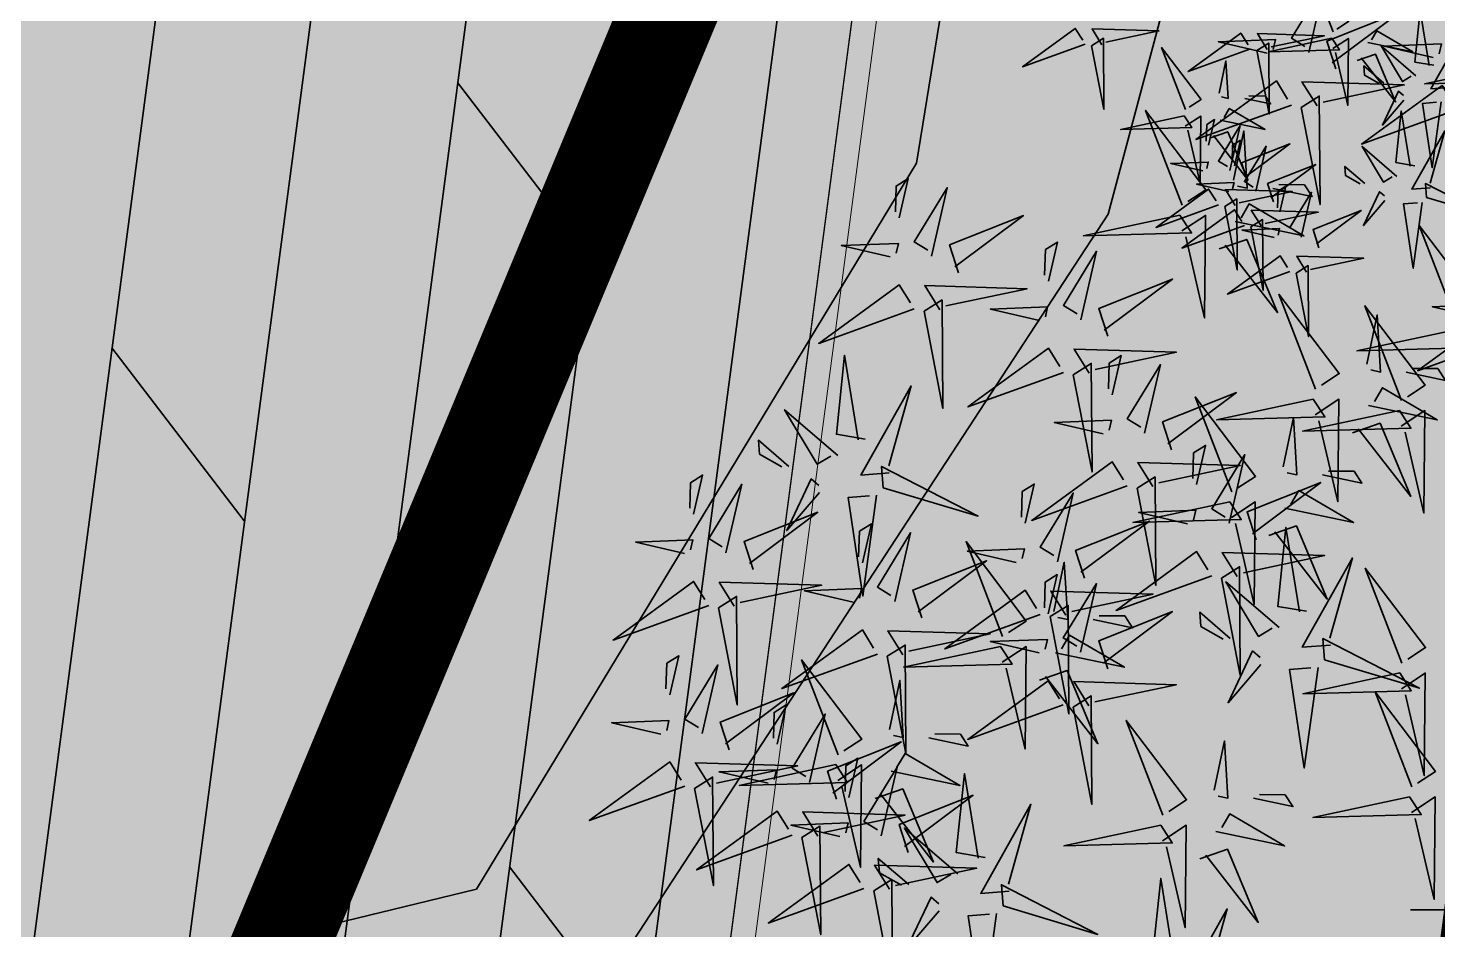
# Model space of a CAD drawing. Header units: millimetres. Extents: x -179928 to 528275, y -469666 to 511935.
# Drawn here: x 50410 to 50991, y 110149 to 110520 of the extents above; entities that cross this region are included whole.
import ezdxf

# ---------------------------------------------------------------- set-up
doc = ezdxf.new("R2010")
doc.units = ezdxf.units.MM
doc.linetypes.add('DASHED', pattern=[0.75, 0.5, -0.25])
for name, color, linetype in [('ad-Elevation 10', 8, 'Continuous'), ('ad-Plinth', 8, 'Continuous'), ('ad-Secondary Roof', 6, 'Continuous'), ('ad-Verandah', 33, 'Continuous')]:
    doc.layers.add(name, color=color, linetype=linetype)
doc.layers.add('ad-Landscape', color=94, linetype='Continuous', lineweight=35)
doc.layers.add('ad-Landscape 2', color=7, linetype='Continuous', lineweight=35, true_color=0x264c00)

# ---------------------------------------------------------------- blocks, each defined once
blk = doc.blocks.new('1625E_Roof Plan')
at = {"layer": 'ad-Secondary Roof', "linetype": 'DASHED', "ltscale": 2, "const_width": 40}
for points in [[(13950, 14220), (13138.33, 11207.5), (13950, 8195)], [(12570, 8195), (10022.5, 11207.5), (12570, 14220), (13950, 14220), (13950, 8195)]]:
    blk.add_lwpolyline(points, close=True, dxfattribs=at)
blk = doc.blocks.new('bamboo')
at = {"layer": 'ad-Landscape'}
for points in [[(489.3, -669.4), (448.2, -690.1), (385.1, -582.4), (480.9, -676.7)], [(527.1, -597.7), (464.1, -593), (478.7, -609.9), (518.7, -605)], [(590.2, -602.4), (584.1, -681.2), (567.1, -592.8), (582.9, -593.9)], [(420.7, -714.1), (567.3, -661.7), (398.9, -688.7), (420.7, -714.1)], [(557.2, -714.1), (703.8, -661.7), (535.4, -688.7), (557.2, -714.1)], [(470, -715.5), (359.7, -707.2), (451.8, -745.8), (461.5, -722.8)], [(419.5, -729.9), (495.9, -870.2), (385.6, -759), (411, -737.1)], [(556, -729.9), (632.4, -870.2), (522.1, -759), (547.5, -737.1)], [(417.9, -774.9), (354.9, -770.2), (369.5, -787.1), (409.4, -782.2)], [(480.9, -779.7), (474.9, -858.4), (457.9, -770), (473.7, -771.2)], [(352.4, -850.5), (499, -798.1), (330.6, -825.1), (352.4, -850.5)], [(351.2, -866.2), (427.7, -1006.6), (317.3, -895.4), (342.8, -873.5)], [(715.7, -974.6), (605.5, -966.3), (697.6, -1004.9), (707.3, -981.8)], [(636.2, -1166.1), (586.8, -1018.5), (610.3, -1187.4), (636.2, -1166.1)], [(663.7, -1034), (600.7, -1029.3), (615.2, -1046.2), (655.2, -1041.3)], [(392.5, -1194.9), (534.4, -1121.4), (420.9, -1229.4), (399.6, -1203.5)], [(611.8, -1171.7), (640.3, -1206.2), (480.1, -1222.4), (603.2, -1178.8)], [(590.1, -1233.1), (609.9, -1274.7), (501, -1335.5), (597.2, -1241.7)], [(635.8, -1253.4), (625.3, -1363.4), (665.7, -1272.1), (642.9, -1262)], [(440.8, -1271), (519.4, -1278.6), (430.7, -1293.8), (432.2, -1278.1)]]:
    blk.add_lwpolyline(points, dxfattribs=at)
at = {"layer": 'ad-Landscape 2'}
blk.add_line((43.5, 28.4), (300.5, 61.9), dxfattribs=at)
for points in [[(119.4, 1423.2), (261.4, 1496.7), (147.9, 1388.7), (126.6, 1414.5)], [(581.6, 1302), (532.2, 1449.6), (555.7, 1280.7), (581.6, 1302)], [(597.3, 1300.4), (739.2, 1374), (625.7, 1265.9), (604.4, 1291.8)], [(704.4, 1206.5), (655.1, 1354.1), (678.6, 1185.2), (704.4, 1206.5)], [(167.7, 1347.1), (246.3, 1339.5), (157.6, 1324.2), (159.1, 1340)], [(772.7, 1165.6), (723.3, 1313.2), (746.9, 1144.3), (772.7, 1165.6)], [(557.2, 1296.4), (585.7, 1261.9), (425.4, 1245.7), (548.6, 1289.3)], [(720.2, 1205), (862.1, 1278.5), (748.6, 1170.5), (727.3, 1196.4)], [(303.5, 1094), (304.2, 1253.9), (347.3, 1103.2), (314.4, 1096.3)], [(535.5, 1235), (555.3, 1193.4), (446.4, 1132.5), (542.6, 1226.4)], [(645.6, 1224.3), (724.2, 1216.7), (635.4, 1201.5), (637, 1217.2)], [(788.4, 1164.1), (930.3, 1237.6), (816.9, 1129.6), (795.5, 1155.5)], [(680.1, 1200.9), (708.6, 1166.4), (548.3, 1150.2), (671.5, 1193.8)], [(581.2, 1214.7), (570.7, 1104.6), (611.1, 1195.9), (588.3, 1206.1)], [(393.3, 1101.5), (436.5, 1167.6), (408.8, 1082), (395.6, 1090.6)], [(748.4, 1160), (776.8, 1125.5), (616.6, 1109.3), (739.8, 1152.9)], [(639.6, 1161.5), (633.5, 1098.6), (650.8, 1112.8), (646.7, 1152.8)], [(658.4, 1139.6), (678.2, 1098), (569.2, 1037.1), (665.5, 1130.9)], [(704, 1119.3), (693.5, 1009.2), (734, 1100.5), (711.2, 1110.6)], [(768.4, 1128.9), (847.1, 1121.3), (758.3, 1106.1), (759.8, 1121.8)], [(892.5, 987.3), (858.6, 958.2), (839.1, 1118), (885.2, 995.8)], [(294.9, 1080.8), (141.2, 1105.5), (301.8, 1048), (294.9, 1080.8)], [(726.6, 1098.6), (746.5, 1057), (637.5, 996.2), (733.8, 1090)], [(830.7, 1007.8), (789.5, 987.1), (726.4, 1094.8), (822.2, 1000.5)], [(836.7, 1088), (915.3, 1080.4), (826.6, 1065.2), (828.1, 1080.9)], [(288.5, 1056.7), (332.3, 1065.9), (272.3, 916.4), (290.8, 1045.7)], [(446.2, 1067), (499.2, 1032.5), (494.6, 1054.4), (457.2, 1069.3)], [(762.4, 1066), (756.4, 1003.1), (773.6, 1017.3), (769.5, 1057.4)], [(772.3, 1078.4), (761.8, 968.3), (802.3, 1059.6), (779.4, 1069.7)], [(372, 1040), (464.6, 979.6), (402.5, 1057.8), (382.9, 1042.3)], [(830.7, 1025.1), (824.7, 962.2), (841.9, 976.4), (837.8, 1016.5)], [(289.9, 848.6), (290.5, 1008.4), (333.6, 857.8), (300.8, 850.9)], [(332.8, 1008.9), (378.9, 1007.2), (382.3, 882.5), (343.8, 1011.2)], [(898.5, 963.1), (1045.1, 1015.5), (876.7, 988.5), (898.5, 963.1)], [(811.3, 961.7), (701, 970), (793.1, 931.4), (802.8, 954.4)], [(1141.3, 824.7), (1092, 972.3), (1115.5, 803.4), (1141.3, 824.7)], [(745.4, 783.8), (696, 931.4), (719.6, 762.5), (745.4, 783.8)], [(897.3, 947.3), (973.8, 807), (863.4, 918.2), (888.9, 940.1)], [(379.6, 856.1), (422.9, 922.2), (395.2, 836.5), (381.9, 845.1)], [(759.2, 902.3), (696.2, 907), (710.8, 890.1), (750.8, 895)], [(822.2, 897.5), (816.2, 818.8), (799.2, 907.2), (815, 906)], [(1157.1, 823.2), (1299, 896.7), (1185.5, 788.7), (1164.2, 814.6)], [(564.8, 755.5), (530.9, 726.4), (511.4, 886.2), (557.5, 764)], [(503, 776), (461.8, 755.3), (398.7, 863), (494.5, 768.7)], [(761.1, 782.3), (903, 855.8), (789.6, 747.8), (768.2, 773.7)], [(274.9, 811.2), (318.6, 820.4), (258.7, 670.9), (277.2, 800.3)], [(432.6, 821.6), (485.5, 787.1), (480.9, 808.9), (443.5, 823.9)], [(188.6, 758.6), (335.2, 810.9), (166.8, 784), (188.6, 758.6)], [(358.3, 794.5), (451, 734.2), (388.8, 812.4), (369.3, 796.8)], [(1117, 819.1), (1145.4, 784.6), (985.2, 768.4), (1108.4, 812)], [(570.9, 731.3), (717.4, 783.7), (549, 756.7), (570.9, 731.3)], [(721.1, 778.2), (749.5, 743.7), (589.3, 727.5), (712.5, 771.1)], [(319.2, 763.5), (365.2, 761.8), (368.6, 637), (330.1, 765.8)], [(483.6, 729.9), (373.4, 738.2), (465.5, 699.6), (475.2, 722.6)], [(569.7, 715.5), (646.1, 575.2), (535.8, 686.4), (561.2, 708.3)], [(945.2, 153.2), (945.8, 313), (988.9, 162.4), (956.1, 155.5)], [(1141.3, 142.9), (1092, 290.5), (1115.5, 121.6), (1141.3, 142.9)], [(602.5, 238.5), (646.3, 247.7), (586.3, 98.2), (604.8, 227.6)], [(1035, 160.6), (1078.2, 226.8), (1050.5, 141.1), (1037.3, 149.7)], [(1264.2, 74.7), (1214.8, 222.3), (1238.4, 53.4), (1264.2, 74.7)], [(1157.1, 141.4), (1299, 214.9), (1185.5, 106.9), (1164.2, 132.8)], [(646.8, 190.8), (692.9, 189.1), (696.3, 64.3), (657.8, 193.1)], [(936.5, 139.9), (782.9, 164.7), (943.4, 107.2), (936.5, 139.9)], [(1441.7, 20.2), (1392.3, 167.8), (1415.9, -1.1), (1441.7, 20.2)], [(701.3, 5.5), (667.4, -23.6), (647.9, 136.3), (694, 14)], [(1117, 137.3), (1145.4, 102.8), (985.2, 86.6), (1108.4, 130.2)], [(1279.9, 73.2), (1421.8, 146.8), (1308.4, 38.7), (1287, 64.6)], [(639.5, 26), (598.3, 5.3), (535.3, 113), (631, 18.7)], [(930.2, 115.8), (973.9, 125), (914, -24.5), (932.5, 104.9)], [(1013.6, 99.1), (1106.3, 38.8), (1044.2, 116.9), (1024.6, 101.4)], [(1087.9, 126.1), (1140.9, 91.6), (1136.3, 113.5), (1098.9, 128.4)], [(1220.1, -21.7), (1186.2, -50.9), (1166.7, 109), (1212.8, -13.3)], [(1457.4, 18.7), (1599.3, 92.2), (1485.9, -15.8), (1464.5, 10)], [(974.5, 68.1), (1020.5, 66.3), (1023.9, -58.4), (985.4, 70.4)], [(1095.3, 76), (1115.1, 34.4), (1006.1, -26.5), (1102.4, 67.3)], [(1158.3, -1.3), (1117.1, -21.9), (1054.1, 85.8), (1149.8, -8.5)], [(1239.9, 69.2), (1268.3, 34.7), (1108.1, 18.4), (1231.3, 62.1)], [(1140.9, 55.7), (1130.4, -54.4), (1170.9, 36.9), (1148, 47)], [(1205.3, 65.3), (1283.9, 57.7), (1195.2, 42.5), (1196.7, 58.2)], [(319, -89.9), (285.1, -119.1), (265.6, 40.8), (311.8, -81.4)], [(707.4, -18.7), (854, 33.7), (685.6, 6.7), (707.4, -18.7)], [(1218.1, 7.8), (1238, -33.8), (1129, -94.7), (1225.2, -0.8)], [(1199.3, 2.4), (1193.3, -60.5), (1210.5, -46.3), (1206.4, -6.2)], [(1226.2, -46), (1372.8, 6.4), (1204.4, -20.6), (1226.2, -46)], [(1417.4, 14.6), (1445.8, -19.9), (1285.6, -36.1), (1408.7, 7.5)], [(620.2, -20.1), (509.9, -11.8), (602, -50.4), (611.7, -27.3)], [(1263.8, -12.5), (1253.3, -122.6), (1293.7, -31.3), (1270.9, -21.1)], [(1328.2, -2.9), (1406.8, -10.5), (1318.1, -25.7), (1319.6, -10)], [(706.2, -34.4), (782.6, -174.8), (672.3, -63.6), (697.7, -41.7)], [(868.3, -184.3), (818.9, -36.7), (842.4, -205.6), (868.3, -184.3)], [(1139, -47.3), (1028.7, -39.1), (1120.8, -77.6), (1130.5, -54.6)], [(325.1, -114.1), (471.7, -61.8), (303.3, -88.7), (325.1, -114.1)], [(1225, -61.7), (1301.4, -202.1), (1191.1, -90.8), (1216.5, -69)], [(1395.6, -46.8), (1415.5, -88.4), (1306.5, -149.2), (1402.7, -55.4)], [(1322.2, -65.8), (1316.2, -128.7), (1333.4, -114.5), (1329.3, -74.4)], [(1505.7, -57.4), (1584.3, -65), (1495.6, -80.2), (1497.1, -64.5)], [(568.1, -79.5), (505.1, -74.8), (519.6, -91.7), (559.6, -86.8)], [(631.1, -84.2), (625.1, -163), (608.1, -74.6), (623.8, -75.8)], [(1168.6, -225.3), (1119.3, -77.6), (1142.8, -246.6), (1168.6, -225.3)], [(1441.3, -67.1), (1430.8, -177.1), (1471.2, -85.8), (1448.4, -75.7)], [(988, -239.9), (954.1, -269), (934.6, -109.2), (980.8, -231.4)], [(1086.9, -106.8), (1023.9, -102.1), (1038.4, -119), (1078.4, -114.1)], [(1149.9, -111.5), (1143.9, -190.3), (1126.9, -101.9), (1142.6, -103)], [(323.9, -129.9), (400.4, -270.3), (290, -159), (315.4, -137.2)], [(926.2, -219.4), (885, -240.1), (822, -132.4), (917.7, -226.7)], [(884, -185.9), (1025.9, -112.3), (912.4, -220.4), (891.1, -194.5)], [(1441.7, -266.2), (1392.3, -118.6), (1415.9, -287.5), (1441.7, -266.2)], [(1499.7, -120.3), (1493.7, -183.2), (1510.9, -169), (1506.8, -128.9)], [(360, -280.8), (326.1, -310), (306.6, -150.1), (352.7, -272.3)], [(494.6, -296.8), (495.3, -137), (538.4, -287.6), (505.6, -294.5)], [(1184.4, -226.8), (1326.3, -153.2), (1212.8, -261.3), (1191.5, -235.4)], [(922.9, -320.7), (873.5, -173.1), (897.1, -342), (922.9, -320.7)], [(843.9, -189.9), (872.4, -224.4), (712.1, -240.6), (835.3, -197)], [(1457.4, -267.7), (1599.3, -194.1), (1485.9, -302.2), (1464.5, -276.3)], [(994.1, -264.1), (1140.7, -211.8), (972.3, -238.7), (994.1, -264.1)], [(584.4, -289.3), (627.6, -223.2), (600, -308.9), (586.7, -300.3)], [(1144.3, -230.8), (1172.7, -265.3), (1012.5, -281.6), (1135.7, -237.9)], [(366.1, -305), (512.7, -252.7), (344.3, -279.6), (366.1, -305)], [(822.2, -251.3), (842, -292.9), (733.1, -353.8), (829.3, -259.9)], [(906.9, -265.5), (796.6, -257.2), (888.7, -295.8), (898.4, -272.8)], [(932.3, -262), (1010.9, -269.6), (922.2, -284.8), (923.7, -269.1)], [(938.6, -322.2), (1080.5, -248.7), (967.1, -356.7), (945.7, -330.8)], [(486, -310), (332.3, -285.3), (492.9, -342.8), (486, -310)], [(663.5, -416.2), (614.1, -268.5), (637.6, -437.5), (663.5, -416.2)], [(867.9, -271.6), (857.4, -381.7), (897.8, -290.4), (875, -280.2)], [(992.9, -279.9), (1069.3, -420.3), (959, -309), (984.4, -287.2)], [(1417.4, -271.7), (1445.8, -306.2), (1285.6, -322.5), (1408.7, -278.8)], [(1122.6, -292.2), (1142.4, -333.8), (1033.4, -394.7), (1129.7, -300.8)], [(1232.6, -302.9), (1311.2, -310.5), (1222.5, -325.7), (1224, -310)], [(364.9, -320.8), (441.3, -461.2), (331, -349.9), (356.4, -328.1)], [(479.7, -334.2), (523.4, -325), (463.5, -474.5), (482, -345.1)], [(637.4, -323.8), (690.3, -358.3), (685.7, -336.5), (648.3, -321.5)], [(898.6, -326.3), (927, -360.8), (766.8, -377), (889.9, -333.4)], [(854.8, -325), (791.8, -320.2), (806.4, -337.2), (846.3, -332.2)], [(917.8, -329.7), (911.8, -408.4), (894.8, -320), (910.5, -321.2)], [(926.3, -324.9), (920.3, -387.8), (937.5, -373.5), (933.4, -333.5)], [(1168.2, -312.5), (1157.7, -422.6), (1198.2, -331.3), (1175.3, -321.1)], [(1218.2, -474.1), (1218.9, -314.2), (1262, -464.9), (1229.2, -471.8)], [(563.1, -350.9), (655.8, -411.2), (593.6, -333), (574, -348.6)], [(679.2, -417.7), (821.1, -344.1), (707.7, -452.2), (686.3, -426.3)], [(1395.6, -333.1), (1415.5, -374.7), (1306.5, -435.6), (1402.7, -341.7)], [(1441.3, -353.4), (1430.8, -463.5), (1471.2, -372.2), (1448.4, -362)], [(1505.7, -343.8), (1584.3, -351.4), (1495.6, -366.6), (1497.1, -350.9)], [(1226.6, -365.8), (1220.6, -428.7), (1237.8, -414.5), (1233.7, -374.4)], [(524, -381.9), (570, -383.6), (573.4, -508.4), (534.9, -379.6)], [(660.4, -512.6), (626.5, -541.8), (607, -381.9), (653.1, -504.2)], [(813.7, -538.9), (764.3, -391.3), (787.8, -560.2), (813.7, -538.9)], [(876.8, -387.7), (896.6, -429.3), (787.7, -490.1), (883.9, -396.3)], [(986.9, -398.3), (1065.5, -405.9), (976.8, -421.1), (978.3, -405.4)], [(598.6, -492.1), (557.4, -512.8), (494.3, -405.1), (590.1, -499.4)], [(922.5, -407.9), (912, -518), (952.4, -426.7), (929.6, -416.6)], [(1308, -466.6), (1351.2, -400.5), (1323.6, -486.2), (1310.3, -477.5)], [(1499.7, -406.7), (1493.7, -469.6), (1510.9, -455.4), (1506.8, -415.3)], [(639.2, -421.7), (667.6, -456.2), (507.4, -472.5), (630.5, -428.8)], [(980.9, -461.2), (974.9, -524.1), (992.1, -509.9), (988, -469.8)], [(1209.6, -487.3), (1055.9, -462.6), (1216.5, -520.1), (1209.6, -487.3)], [(617.4, -483.1), (637.2, -524.7), (528.3, -585.6), (624.5, -491.7)], [(666.4, -536.8), (813, -484.5), (644.6, -511.4), (666.4, -536.8)], [(829.4, -540.4), (971.3, -466.8), (857.8, -574.9), (836.5, -549)], [(663.1, -503.4), (652.6, -613.5), (693, -522.2), (670.2, -512)], [(727.5, -493.8), (806.1, -501.4), (717.4, -516.6), (718.9, -500.9)], [(1203.3, -511.5), (1247, -502.3), (1187.1, -651.7), (1205.5, -522.4)], [(1361, -501.1), (1413.9, -535.6), (1409.3, -513.8), (1371.9, -498.8)], [(579.2, -538.2), (468.9, -529.9), (561.1, -568.5), (570.7, -545.5)], [(1286.7, -528.1), (1379.3, -588.5), (1317.2, -510.3), (1297.6, -525.8)], [(665.2, -552.6), (741.7, -693), (631.3, -581.7), (656.8, -559.9)], [(789.3, -544.5), (817.8, -578.9), (657.5, -595.2), (780.7, -551.6)], [(414.6, -689.9), (380.7, -719), (361.2, -559.2), (407.3, -681.4)], [(551.1, -689.9), (517.2, -719), (497.7, -559.2), (543.9, -681.4)], [(721.5, -556.7), (715.5, -619.6), (732.7, -605.4), (728.6, -565.3)], [(936.5, -702.5), (887.2, -554.9), (910.7, -723.8), (936.5, -702.5)], [(1247.5, -559.2), (1293.6, -560.9), (1297, -685.7), (1258.5, -556.9)], [(767.6, -605.8), (787.4, -647.4), (678.5, -708.3), (774.7, -614.5)], [(877.7, -616.5), (956.3, -624.1), (867.5, -639.3), (869, -623.6)], [(813.3, -626.1), (802.7, -736.2), (843.2, -644.9), (820.4, -634.7)], [(952.3, -704), (1094.2, -630.5), (980.7, -738.5), (959.4, -712.7)], [(1182.3, -770.7), (1132.9, -623.1), (1156.5, -792), (1182.3, -770.7)], [(871.6, -679.4), (865.6, -742.3), (882.9, -728.1), (878.8, -688)], [(912.2, -708.1), (940.6, -742.6), (780.4, -758.8), (903.6, -715.2)], [(1198, -772.2), (1339.9, -698.7), (1226.5, -806.7), (1205.1, -780.8)], [(890.5, -769.5), (910.3, -811.1), (801.3, -871.9), (897.6, -778.1)], [(936.1, -789.8), (925.6, -899.8), (966.1, -808.5), (943.2, -798.4)], [(1000.5, -780.1), (1079.1, -787.7), (990.4, -802.9), (991.9, -787.2)], [(1158, -776.3), (1186.4, -810.8), (1026.2, -827), (1149.3, -783.4)], [(796.9, -949), (763, -978.1), (743.5, -818.2), (789.6, -940.5)], [(735.1, -928.5), (693.9, -949.2), (630.8, -841.5), (726.6, -935.8)], [(1136.2, -837.6), (1156, -879.2), (1047.1, -940.1), (1143.3, -846.3)], [(994.5, -843), (988.5, -905.9), (1005.7, -891.7), (1001.6, -851.6)], [(1181.9, -857.9), (1171.4, -968), (1211.8, -876.7), (1189, -866.6)], [(1246.3, -848.3), (1324.9, -855.9), (1236.2, -871.1), (1237.7, -855.4)], [(803, -973.2), (949.5, -920.8), (781.1, -947.8), (803, -973.2)], [(1240.3, -911.2), (1234.3, -974.1), (1251.5, -959.9), (1247.4, -919.8)], [(801.8, -988.9), (878.2, -1129.3), (767.9, -1018.1), (793.3, -996.2)], [(726.7, -1038.7), (720.7, -1117.5), (703.7, -1029.1), (719.4, -1030.3)], [(651.9, -1167.6), (793.8, -1094.1), (680.3, -1202.1), (659, -1176.3)], [(700.2, -1243.7), (778.8, -1251.3), (690.1, -1266.6), (691.6, -1250.8)]]:
    blk.add_lwpolyline(points, dxfattribs=at)
blk = doc.blocks.new('1625_East Villa')
at = {"transparency": 33554559}
h = blk.add_hatch(color=43, dxfattribs=at)
h.dxf.hatch_style = 1
h.paths.add_polyline_path([(12120, 13620), (13640, 13620), (13640, 8645), (12120, 8645)])
h = blk.add_hatch(dxfattribs=at)
h.set_pattern_fill('GRASS', color=74, angle=180)
h.set_pattern_definition([(270, (14545, 13620), (17.96051, -17.96051), [4.7625, -31.15852]), (225, (14545, 13620), (17.96051, -17.96051), [4.7625, -20.6375]), (315, (14545, 13620), (17.96051, 17.96051), [4.7625, -20.6375])])
h.paths.add_polyline_path([(14550, 10245), (13640, 10245), (13640, 13620), (14550, 13620)])
h = blk.add_hatch(color=256, dxfattribs=at)
h.dxf.hatch_style = 1
h.set_gradient(color1=(153, 204, 0), color2=(63, 127, 0), tint=1, name='INVSPHERICAL')
h.paths.add_polyline_path([(14550, 10245), (13640, 10245), (13640, 13620), (14550, 13620)])
at = {"layer": 'ad-Landscape', "transparency": 33554687}
h = blk.add_hatch(dxfattribs=at)
h.set_pattern_fill('DOLMIT', color=44, scale=10, angle=270)
h.set_pattern_definition([(270, (-442546.75, 147352.39), (63.5, -1e-14), []), (315, (-442546.75, 147352.4), (126.999913, 126.999913), [89.80256, -179.60512])])
h.paths.add_polyline_path([(12120, 13620), (13640, 13620), (13640, 8645), (12120, 8645)])
at = {"layer": 'ad-Elevation 10'}
blk.add_lwpolyline([(14550, 10245), (13640, 10245), (13640, 13620), (14550, 13620)], close=True, dxfattribs=at)
at = {"layer": 'ad-Verandah', "lineweight": 9}
blk.add_lwpolyline([(12120, 13620), (13640, 13620), (13640, 8645), (12120, 8645)], close=True, dxfattribs=at)
at = {"layer": 'ad-Landscape', "linetype": 'Continuous', "rotation": 180}
for p, xscale, yscale, zscale in [((13934.89, 12940.22), 0.171360081536486, 0.171360081536486, 0.171360081536486), ((13995.03, 12479.42), 0.2620739326953535, 0.2620739326953535, 0.2620739326953535)]:
    blk.add_blockref('bamboo', p, dxfattribs=dict(at, xscale=xscale, yscale=yscale, zscale=zscale))
blk.add_blockref('1625E_Roof Plan', (0, 0))
blk = doc.blocks.new("All Plot's Villa Plans")
at = {"ltscale": 5, "rotation": 352.4703876422526}
blk.add_blockref('1625_East Villa', (35550.66, 99624.73), dxfattribs=at)
blk = doc.blocks.new('A$C92fa9908')
at = {"layer": 'ad-Verandah', "lineweight": 9}
blk.add_lwpolyline([(12120, 13620), (13650, 13620), (13650, 8645), (12120, 8645)], close=True, dxfattribs=at)
blk = doc.blocks.new('zw$C194')
at = {"layer": 'ad-Plinth', "ltscale": 5, "rotation": 352.4703876422758}
blk.add_blockref('A$C92fa9908', (-156288.16, -329134.05), dxfattribs=at)
blk = doc.blocks.new("Villa's Boundary")
at = {"ltscale": 5}
blk.add_blockref('zw$C194', (191838.82, 428758.78), dxfattribs=at)
blk = doc.blocks.new('QRFQ')
at = {"layer": 'ad-Landscape', "color": 30, "true_color": 0xf26722}
for p, q in [((260796.31111, 1945730.23084, 129.91352), (260796.13628, 1945729.8451, 129.91352)), ((260796.44007, 1945730.20544, 129.91352), (260796.20698, 1945729.80404, 129.91352)), ((260796.13628, 1945729.8451, 129.91352), (260795.88283, 1945729.60402, 129.91352)), ((260796.20698, 1945729.80404, 129.91352), (260795.93358, 1945729.56116, 129.91352)), ((260795.88283, 1945729.60402, 129.91352), (260795.39888, 1945729.61728, 129.91352))]:
    blk.add_line(p, q, dxfattribs=at)
blk = doc.blocks.new('zw$E387')
at = {"color": 6, "xscale": 999.9541051248865, "yscale": 999.9541051248865, "zscale": 999.9541051248865, "rotation": 15.20137085992778}
blk.add_blockref('QRFQ', (258562209.25, -1945833356.75, 1363592.9), dxfattribs=at)

msp = doc.modelspace()

# ---------------------------------------------------------------- block references
at = {"ltscale": 5}
msp.add_blockref("Villa's Boundary", (0, 0), dxfattribs=at)

# ---------------------------------------------------------------- next in the draw order: block references
msp.add_blockref("All Plot's Villa Plans", (0, 0), dxfattribs=at)

# ---------------------------------------------------------------- next in the draw order: block references
msp.add_blockref('zw$E387', (0, 0), dxfattribs=at)

doc.saveas('drawing.dxf')
